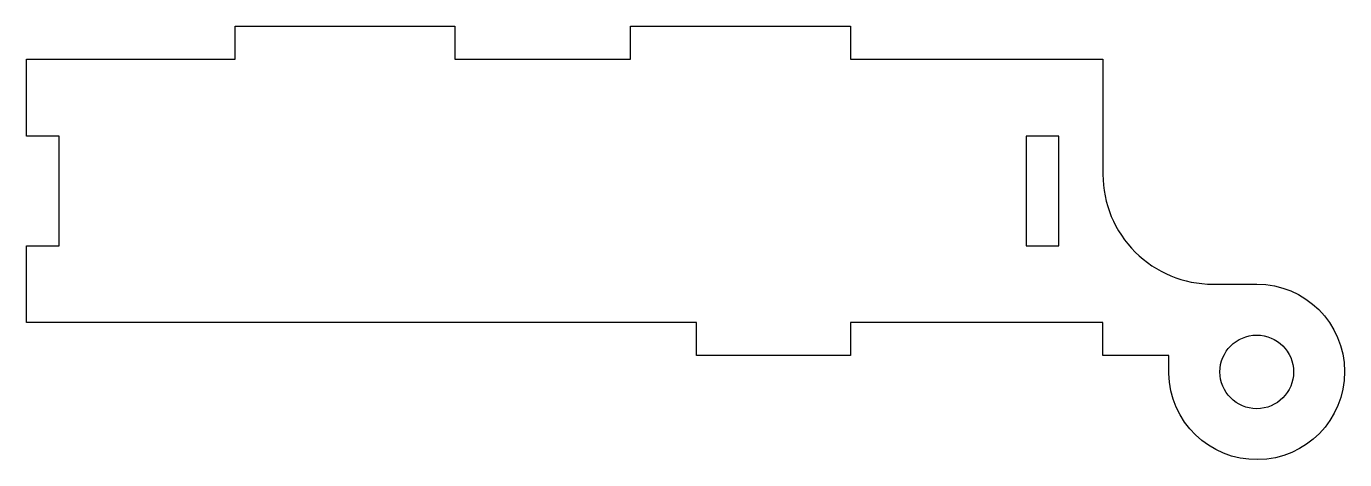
# Model space of a CAD drawing. Header units: millimetres. Extents: x -72.2 to -12.2, y -23.2 to -3.5.
import ezdxf

# ---------------------------------------------------------------- set-up
doc = ezdxf.new("R2010")
doc.units = ezdxf.units.MM
doc.layers.get('0').update_dxf_attribs({"linetype": 'CONTINUOUS'})

msp = doc.modelspace()

# ---------------------------------------------------------------- linework, layer by layer
msp.add_lwpolyline([(-23.221, -4.99), (-23.221, -10.24, 0.414214), (-18.221, -15.24), (-16.221, -15.24, -2.385315), (-20.22, -19.308), (-20.22, -18.49), (-23.221, -18.49), (-23.221, -16.99), (-34.717, -16.99), (-34.717, -18.49), (-41.717, -18.49), (-41.717, -16.99), (-72.22, -16.99), (-72.22, -13.49), (-70.72, -13.49), (-70.72, -8.49), (-72.22, -8.49), (-72.22, -4.99), (-62.717, -4.99), (-62.717, -3.49), (-52.717, -3.49), (-52.717, -4.99), (-44.717, -4.99), (-44.717, -3.49), (-34.717, -3.49), (-34.717, -4.99)], format="xyb", close=True)
msp.add_lwpolyline([(-25.221, -8.49), (-26.721, -8.49), (-26.721, -13.49), (-25.221, -13.49)], close=True)
msp.add_circle((-16.221, -19.24), 1.677)

doc.saveas('drawing.dxf')
